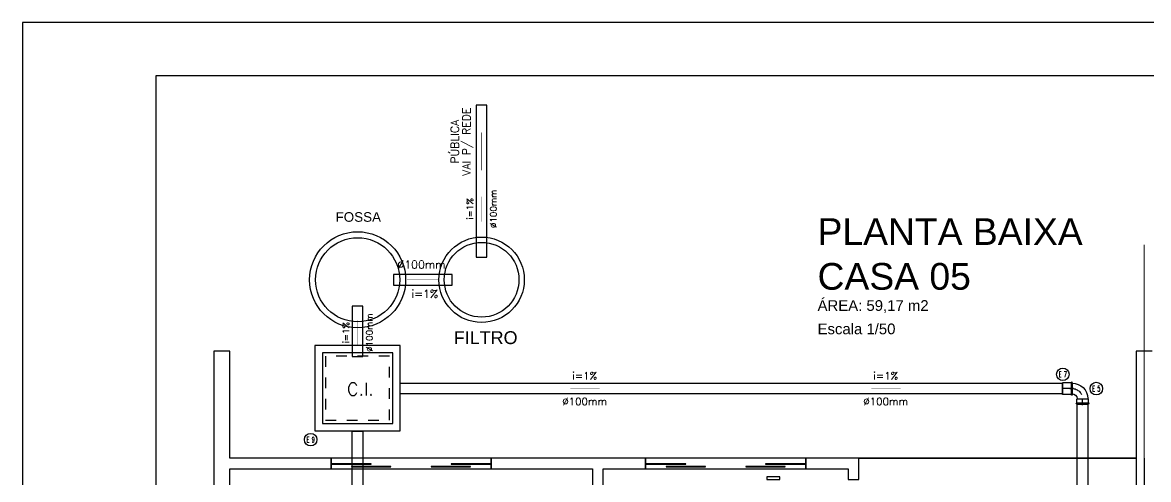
# Model space of a CAD drawing. Header units: metres. Extents: x 49 to 320, y -91 to 27.
# Drawn here: x 141.61 to 152.17, y -20.61 to -16.33 of the extents above; entities that cross this region are included whole.
import ezdxf
from ezdxf.enums import TextEntityAlignment as Align

# ---------------------------------------------------------------- set-up
doc = ezdxf.new("R2010")
doc.units = ezdxf.units.M
doc.header["$LTSCALE"] = 0.2
doc.linetypes.add('HIDDEN', pattern=[0.5, 0.25, -0.25])
doc.linetypes.add('LS', pattern=[0.5, 0.25, -0.25])
for name, color, linetype in [('ARQ-___-___-LEG', 3, 'Continuous'), ('CONEXAO_ESGOTO', 3, 'Continuous'), ('Diametro', 1, 'Continuous'), ('Fluxo', 1, 'Continuous'), ('Inclinacao', 1, 'Continuous'), ('LEGENDA_ID', 5, 'Continuous'), ('LEGENDA_ID_L', 5, 'Continuous'), ('LINHA_SIMETRIA', 1, 'LS'), ('TUBOS_ESGOTO', 100, 'Continuous')]:
    doc.layers.add(name, color=color, linetype=linetype)
doc.styles.add('R80', font='simplex.shx', dxfattribs={"height": 12})
doc.styles.add('REGUA200', font='arial.ttf')
doc.styles.add('REGUA80', font='arial.ttf')
doc.styles.add('ROMANS', font='romans', dxfattribs={"height": 6})
doc.styles.get("Standard").update_dxf_attribs({"font": 'arial.ttf'})

# ---------------------------------------------------------------- blocks, each defined once
blk = doc.blocks.new('Titul1')
at = {"color": 6, "style": 'REGUA200', "width": 1.4}
blk.add_attdef('TITULO', (0, 0), '', height=5, dxfattribs=at)
at = {"color": 0, "style": 'REGUA80', "width": 1.4}
blk.add_attdef('ESCALA', (0, -3.98), '', height=2, dxfattribs=at)
blk = doc.blocks.new('*U279', base_point=(458.399, 171.758))
at = {"linetype": 'Continuous'}
for p, q in [((458.339, 171.898), (458.339, 171.893)), ((458.344, 171.898), (458.339, 171.898)), ((458.339, 171.893), (458.344, 171.893)), ((458.344, 171.903), (458.344, 171.898)), ((458.344, 171.903), (458.344, 171.898)), ((458.454, 171.903), (458.344, 171.903)), ((458.454, 171.898), (458.344, 171.898)), ((458.454, 171.893), (458.344, 171.893)), ((458.344, 171.893), (458.344, 171.858)), ((458.454, 171.903), (458.454, 171.898)), ((458.454, 171.898), (458.459, 171.898)), ((458.459, 171.893), (458.454, 171.893)), ((458.454, 171.893), (458.454, 171.858)), ((458.459, 171.898), (458.459, 171.893)), ((458.294, 171.807), (458.299, 171.807)), ((458.294, 171.707), (458.294, 171.807)), ((458.349, 171.853), (458.344, 171.858)), ((458.454, 171.858), (458.344, 171.858)), ((458.349, 171.853), (458.449, 171.853)), ((458.449, 171.853), (458.454, 171.858)), ((458.294, 171.707), (458.299, 171.707))]:
    blk.add_line(p, q, dxfattribs=at)
for radius, start, end in [(0.0502, 270, 354.5645), (0.15, 269.9959, 358.1577)]:
    blk.add_arc((458.299, 171.857), radius, start, end, dxfattribs=at)
at = {"layer": 'LINHA_SIMETRIA'}
for p, q in [((458.399, 171.912), (458.399, 171.863)), ((458.278, 171.758), (458.311, 171.758))]:
    blk.add_line(p, q, dxfattribs=at)
blk.add_arc((458.296, 171.859), 0.103, 278.4446, 2.0504, dxfattribs=at)
blk = doc.blocks.new('*U280', base_point=(458.306, 171.758))
at = {"linetype": 'Continuous'}
for p, q in [((458.211, 171.813), (458.211, 171.703)), ((458.296, 171.813), (458.211, 171.813)), ((458.301, 171.818), (458.296, 171.818)), ((458.296, 171.818), (458.296, 171.813)), ((458.296, 171.813), (458.296, 171.703)), ((458.301, 171.813), (458.301, 171.818)), ((458.306, 171.813), (458.301, 171.813)), ((458.301, 171.813), (458.301, 171.703)), ((458.306, 171.813), (458.306, 171.703)), ((458.296, 171.703), (458.211, 171.703)), ((458.296, 171.698), (458.296, 171.703)), ((458.301, 171.698), (458.296, 171.698)), ((458.306, 171.703), (458.301, 171.703)), ((458.301, 171.703), (458.301, 171.698)), ((458.306, 171.703), (458.301, 171.703))]:
    blk.add_line(p, q, dxfattribs=at)
at = {"layer": 'LINHA_SIMETRIA'}
blk.add_line((458.315, 171.758), (458.197, 171.758), dxfattribs=at)
blk = doc.blocks.new('inp_cx')
for p, q in [((40, 40), (-40, 40)), ((-40, 40), (-40, -40)), ((40, -40), (40, 40)), ((-40, -40), (40, -40))]:
    blk.add_line(p, q)
at = {"color": 1, "linetype": 'Continuous', "ltscale": 0.5}
for p, q in [((33, 33), (-33, 33)), ((-33, 33), (-33, -33)), ((33, -33), (33, 33)), ((-33, -33), (33, -33))]:
    blk.add_line(p, q, dxfattribs=at)
at = {"color": 1, "linetype": 'HIDDEN', "ltscale": 0.5}
for p, q in [((30, 30), (-30, 30)), ((-30, 30), (-30, -30)), ((30, -30), (30, 30)), ((-30, -30), (30, -30))]:
    blk.add_line(p, q, dxfattribs=at)
at = {"style": 'R80'}
blk.add_text('C.I.', height=12, dxfattribs=at).set_placement((-10, -6.9))

msp = doc.modelspace()

# ---------------------------------------------------------------- linework, layer by layer
at = {"color": 15}
for p, q in [((188.44, -16.327), (141.615, -16.327)), ((141.615, -16.327), (141.615, -43.108))]:
    msp.add_line(p, q, dxfattribs=at)
at = {"color": 0}
for p, q in [((187.94, -16.827), (142.865, -16.827)), ((142.865, -16.827), (142.865, -42.608))]:
    msp.add_line(p, q, dxfattribs=at)
for p, q in [((143.406, -19.406), (143.406, -28.406)), ((143.556, -19.406), (143.406, -19.406)), ((143.556, -20.406), (143.556, -19.406)), ((152.051, -19.406), (152.051, -27.706)), ((152.201, -19.406), (152.051, -19.406)), ((144.506, -20.406), (143.556, -20.406)), ((144.506, -20.506), (144.506, -20.406)), ((144.507, -20.406), (144.506, -20.406)), ((144.506, -20.406), (144.506, -20.506)), ((146.005, -20.406), (144.507, -20.406)), ((144.507, -20.506), (144.507, -20.406)), ((144.882, -20.458), (144.513, -20.458)), ((144.513, -20.458), (144.513, -20.463)), ((144.513, -20.463), (144.882, -20.463)), ((144.882, -20.463), (144.882, -20.458)), ((145.999, -20.458), (145.63, -20.458)), ((145.63, -20.458), (145.63, -20.463)), ((145.63, -20.463), (145.999, -20.463)), ((145.999, -20.463), (145.999, -20.458)), ((146.006, -20.406), (146.005, -20.406)), ((146.005, -20.406), (146.005, -20.506)), ((146.006, -20.406), (146.006, -20.506)), ((147.454, -20.406), (146.006, -20.406)), ((146.006, -20.506), (146.006, -20.406)), ((147.454, -20.506), (147.454, -20.406)), ((147.455, -20.406), (147.454, -20.406)), ((147.454, -20.406), (147.454, -20.506)), ((148.953, -20.406), (147.455, -20.406)), ((147.455, -20.506), (147.455, -20.406)), ((147.83, -20.458), (147.461, -20.458)), ((147.461, -20.458), (147.461, -20.463)), ((147.461, -20.463), (147.83, -20.463)), ((147.83, -20.463), (147.83, -20.458)), ((148.947, -20.458), (148.577, -20.458)), ((148.577, -20.458), (148.577, -20.463)), ((148.577, -20.463), (148.947, -20.463)), ((148.947, -20.463), (148.947, -20.458)), ((148.954, -20.406), (148.953, -20.406)), ((148.953, -20.406), (148.953, -20.506)), ((148.954, -20.406), (148.954, -20.506)), ((149.451, -20.406), (148.954, -20.406)), ((148.954, -20.506), (148.954, -20.406)), ((149.451, -20.406), (152.051, -20.406)), ((149.451, -20.606), (149.451, -20.406)), ((152.051, -20.406), (149.451, -20.406)), ((152.126, -20.406), (152.126, -27.406)), ((143.556, -23.156), (143.556, -20.506)), ((143.556, -20.506), (144.506, -20.506)), ((144.506, -20.506), (144.507, -20.506)), ((144.507, -20.506), (146.005, -20.506)), ((145.067, -20.483), (144.698, -20.483)), ((144.698, -20.483), (144.698, -20.488)), ((144.698, -20.488), (145.067, -20.488)), ((145.067, -20.488), (145.067, -20.483)), ((145.814, -20.483), (145.445, -20.483)), ((145.445, -20.483), (145.445, -20.488)), ((145.445, -20.488), (145.814, -20.488)), ((145.814, -20.488), (145.814, -20.483)), ((146.005, -20.506), (146.006, -20.506)), ((146.006, -20.506), (146.956, -20.506)), ((146.956, -20.506), (146.956, -23.156)), ((147.056, -23.466), (147.056, -20.506)), ((147.056, -20.506), (147.454, -20.506)), ((147.454, -20.506), (147.455, -20.506)), ((147.455, -20.506), (148.953, -20.506)), ((148.014, -20.483), (147.645, -20.483)), ((147.645, -20.483), (147.645, -20.488)), ((147.645, -20.488), (148.014, -20.488)), ((148.014, -20.488), (148.014, -20.483)), ((148.762, -20.483), (148.393, -20.483)), ((148.393, -20.483), (148.393, -20.488)), ((148.393, -20.488), (148.762, -20.488)), ((148.762, -20.488), (148.762, -20.483)), ((148.953, -20.506), (148.954, -20.506)), ((148.954, -20.506), (149.351, -20.506)), ((149.351, -20.506), (149.351, -20.606)), ((148.711, -20.581), (148.591, -20.581)), ((148.591, -20.581), (148.591, -20.606)), ((148.591, -20.606), (148.711, -20.606)), ((148.711, -20.606), (148.711, -20.581)), ((149.351, -20.606), (149.451, -20.606))]:
    msp.add_line(p, q)
at = {"const_width": 0.01}
msp.add_lwpolyline([(152.126, -18.406), (152.126, -39.406)], dxfattribs=at)
for centre, radius in [((144.755, -18.736), 0.45), ((144.755, -18.736), 0.394), ((145.917, -18.736), 0.4), ((145.917, -18.736), 0.35)]:
    msp.add_circle(centre, radius)
at = {"layer": 'Fluxo'}
for points in [[(145.917, -17.71, 0.0045, 0.0045, 0), (145.917, -17.44, 0.045, 0, 0), (145.917, -17.35, 0, 0, 0)], [(145.917, -18.192, 0.003, 0.003, 0), (145.917, -18.012, 0.03, 0, 0), (145.917, -17.952, 0, 0, 0)], [(145.217, -18.731, 0.00375, 0.00375, 0), (145.442, -18.731, 0.0375, 0, 0), (145.517, -18.731, 0, 0, 0)], [(144.755, -19.351, 0.003, 0.003, 0), (144.755, -19.171, 0.03, 0, 0), (144.755, -19.111, 0, 0, 0)], [(147.023, -19.755, 0.0035, 0.0035, 0), (146.813, -19.755, 0.035, 0, 0), (146.743, -19.755, 0, 0, 0)], [(149.844, -19.755, 0.0035, 0.0035, 0), (149.634, -19.755, 0.035, 0, 0), (149.564, -19.755, 0, 0, 0)]]:
    msp.add_lwpolyline(points, format="xyseb", dxfattribs=at)
at = {"layer": 'LEGENDA_ID_L'}
for centre in [(151.363, -19.621), (151.677, -19.755), (144.315, -20.233)]:
    msp.add_circle(centre, 0.0588, dxfattribs=at)
at = {"layer": 'TUBOS_ESGOTO', "linetype": 'Continuous'}
for points in [[(145.967, -18.524), (145.967, -17.101), (145.867, -17.101), (145.867, -18.524), (145.967, -18.524)], [(145.092, -18.786), (145.64, -18.786), (145.64, -18.686), (145.092, -18.686), (145.092, -18.786)], [(144.805, -19.455), (144.805, -18.983), (144.705, -18.983), (144.705, -19.455), (144.805, -19.455)], [(151.361, -19.805), (145.155, -19.805), (145.155, -19.705), (151.361, -19.705), (151.361, -19.805)], [(151.599, -19.9), (151.599, -27.708), (151.499, -27.708), (151.499, -19.9), (151.599, -19.9)], [(144.705, -23.308), (144.705, -20.155), (144.805, -20.155), (144.805, -23.308), (144.705, -23.308)]]:
    msp.add_lwpolyline(points, dxfattribs=at)

# ---------------------------------------------------------------- block references
at = {"color": 0}
ref = msp.add_blockref('Titul1', (149.065, -18.41), dxfattribs=dict(at, xscale=0.05, yscale=0.05, zscale=0.05))
ref.add_attrib('TITULO', 'PLANTA BAIXA', (149.065, -18.41), dxfattribs={"color": 6, "height": 0.25, "style": 'REGUA200'})
ref.add_attrib('ESCALA', 'Escala 1/50', (149.065, -19.246), dxfattribs={"color": 0, "height": 0.1, "style": 'REGUA80'})
ref = msp.add_blockref('Titul1', (149.065, -18.829), dxfattribs=dict(at, xscale=0.05, yscale=0.05, zscale=0.05))
ref.add_attrib('TITULO', 'CASA 05', (149.065, -18.829), dxfattribs={"color": 6, "height": 0.25, "style": 'REGUA200'})
ref.add_attrib('ESCALA', 'ÁREA: 59,17 m2', (149.065, -19.027), dxfattribs={"color": 0, "height": 0.1, "style": 'REGUA80'})
at = {"layer": 'ARQ-___-___-LEG', "xscale": 0.01, "yscale": 0.01, "zscale": 0.01}
msp.add_blockref('inp_cx', (144.755, -19.751), dxfattribs=at)
at = {"layer": 'CONEXAO_ESGOTO', "xscale": -1, "rotation": 180}
for name, p in [('*U280', (151.455, -19.755)), ('*U279', (151.549, -19.755))]:
    msp.add_blockref(name, p, dxfattribs=at)

# ---------------------------------------------------------------- texts
for s, height, p in [('FOSSA', 0.09, (144.548, -18.193)), ('FILTRO', 0.1203, (145.656, -19.338))]:
    msp.add_text(s, height=height).set_placement(p)
at = {"layer": 'Diametro', "style": 'ROMANS'}
for p in [(146.057, -18.072), (144.895, -19.231)]:
    msp.add_text('%%C100mm', height=0.06, rotation=90, dxfattribs=at).set_placement(p, align=Align.CENTER)
for height, p in [(0.075, (145.353, -18.631)), (0.07, (146.883, -19.91)), (0.07, (149.704, -19.91))]:
    msp.add_text('%%C100mm', height=height, dxfattribs=at).set_placement(p, align=Align.CENTER)
at = {"layer": 'Inclinacao', "style": 'ROMANS'}
for s, height, p in [('VAI P/ REDE', 0.075, (145.812, -17.443)), ('PÚBLICA', 0.075, (145.703, -17.443)), ('i=1%', 0.06, (145.837, -18.072)), ('i=1%', 0.06, (144.675, -19.231))]:
    msp.add_text(s, height=height, rotation=90, dxfattribs=at).set_placement(p, align=Align.CENTER)
for height, p in [(0.075, (145.384, -18.905)), (0.07, (146.883, -19.67)), (0.07, (149.704, -19.67))]:
    msp.add_text('i=1%', height=height, dxfattribs=at).set_placement(p, align=Align.CENTER)
at = {"layer": 'LEGENDA_ID', "style": 'ROMANS', "width": 0.5}
for s, p in [('E 7', (151.363, -19.621)), ('E 5', (151.677, -19.755)), ('E 9', (144.315, -20.233))]:
    msp.add_text(s, height=0.0525, dxfattribs=at).set_placement(p, align=Align.MIDDLE_CENTER)

doc.saveas('drawing.dxf')
